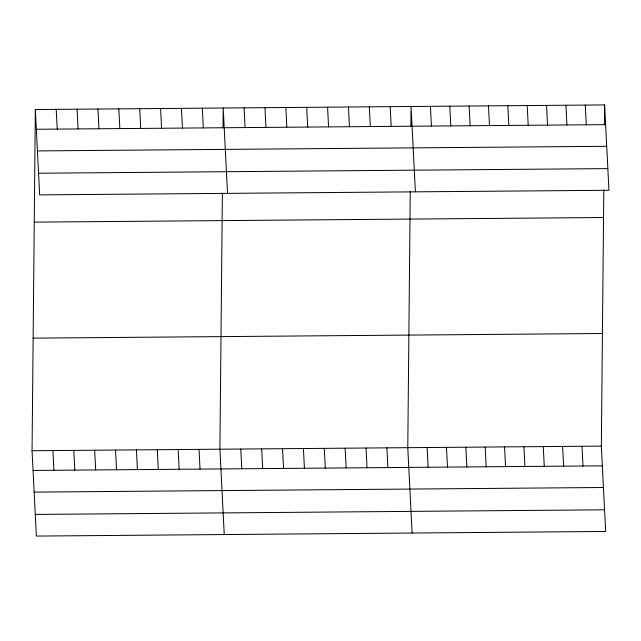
<?xml version="1.0" encoding="UTF-8"?>
<svg xmlns="http://www.w3.org/2000/svg" width="641" height="641" viewBox="0 0 641 641"><rect width="100%" height="100%" fill="white"/><g stroke="black" fill="none" stroke-linecap="round" stroke-linejoin="round"><path stroke-width="0.96" d="M603.806 190.073L601.338 446.112L605.657 531.461L36.377 536.076L32.05 450.727L35.343 109.539L604.623 104.924L608.95 190.273L39.662 194.888L35.343 109.539M222.387 193.165L219.911 449.205L224.238 534.554M223.012 127.879L223.204 108.009L227.531 193.366M410.248 191.643L407.78 447.682L412.099 533.032M410.881 126.357L411.073 106.486L415.392 191.835M604.431 124.787L604.623 104.924M36.345 129.266L605.625 124.65M37.434 150.915L606.723 146.3M38.564 173.23L607.852 168.615M34.253 222.131L603.542 217.515M33.14 338.136L602.42 333.52M32.05 450.727L601.338 446.112M33.052 470.454L602.332 465.839M34.149 492.112L603.429 487.497M35.279 514.427L604.559 509.811M585.273 105.076L586.267 124.803M565.915 105.236L566.916 124.963M581.98 446.272L582.981 465.999M546.557 105.388L547.558 125.115M562.622 446.432L563.623 466.159M527.206 105.549L528.2 125.275M543.272 446.585L544.265 466.311M507.848 105.701L508.85 125.436M523.913 446.745L524.915 466.472M488.49 105.861L489.492 125.588M504.555 446.897L505.557 466.624M469.14 106.021L470.133 125.748M485.197 447.057L486.198 466.784M449.782 106.174L450.783 125.9M465.847 447.21L466.848 466.944M430.423 106.334L431.425 126.061M446.489 447.37L447.49 467.097M427.13 447.53L428.132 467.257M390.193 106.662L391.194 126.389M386.908 447.851L387.901 467.577M369.32 106.831L370.322 126.557M366.027 448.019L367.029 467.754M348.448 106.999L349.449 126.726M345.154 448.195L346.156 467.922M327.575 107.167L328.577 126.894M324.282 448.363L325.283 468.09M306.702 107.335L307.696 127.062M303.409 448.532L304.411 468.259M285.83 107.504L286.823 127.23M282.537 448.7L283.538 468.427M264.949 107.672L265.951 127.399M261.664 448.868L262.658 468.595M244.077 107.84L245.078 127.567M240.792 449.037L241.785 468.763M202.332 108.185L203.333 127.912M199.039 449.373L200.04 469.108M181.459 108.353L182.461 128.08M178.166 449.549L179.168 469.276M160.587 108.521L161.58 128.248M157.293 449.718L158.295 469.444M139.714 108.69L140.708 128.416M136.421 449.886L137.414 469.613M118.833 108.858L119.835 128.585M115.548 450.054L116.542 469.781M97.961 109.026L98.962 128.753M94.668 450.222L95.669 469.949M77.088 109.194L78.09 128.921M73.795 450.391L74.797 470.117M56.216 109.363L57.217 129.097M52.923 450.559L53.924 470.286"/></g></svg>
